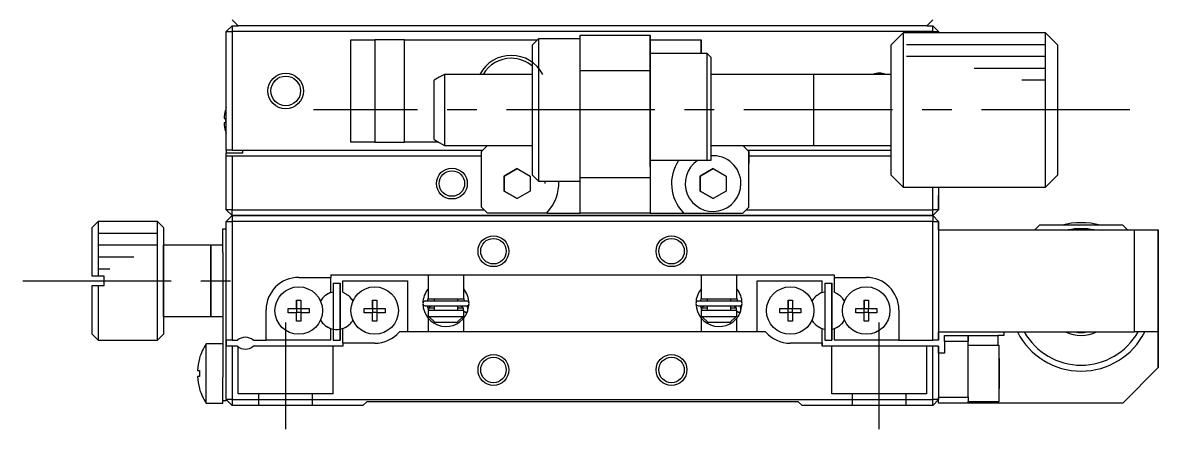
# Model space of a CAD drawing. Extents: x -312 to 352, y 11 to 577.
# Drawn here: x -101 to -5.4, y 27.7 to 61.9 of the extents above; entities that cross this region are included whole.
import ezdxf

# ---------------------------------------------------------------- set-up
doc = ezdxf.new("R2010")
doc.units = 0
doc.header["$LTSCALE"] = 10
doc.linetypes.add('CENTER', pattern=[2, 1.25, -0.25, 0.25, -0.25])
doc.linetypes.add('DASHED', pattern=[3.5, 2, -1.5])
doc.layers.get('0').update_dxf_attribs({"linetype": 'CONTINUOUS'})
doc.layers.add('CENTER', color=1, linetype='CENTER')

msp = doc.modelspace()

# ---------------------------------------------------------------- linework, layer by layer
at = {"color": 7, "linetype": 'CONTINUOUS'}
for p, q in [((-82.871999, 61.695633), (-83.371999, 62.195633)), ((-24.371999, 62.195633), (-24.871999, 61.695633)), ((-24.871999, 61.695633), (-24.371999, 62.195633)), ((-83.371999, 61.695633), (-83.871999, 61.195633)), ((-83.371999, 61.695633), (-83.371999, 61.195633)), ((-83.371999, 61.695633), (-82.871999, 61.695633)), ((-24.871999, 61.695633), (-82.871999, 61.695633)), ((-24.871999, 61.695633), (-24.371999, 61.695633)), ((-24.371999, 61.195633), (-24.371999, 61.695633)), ((-23.871999, 61.195633), (-24.371999, 61.695633)), ((-23.871999, 61.195633), (-24.371999, 61.695633)), ((-83.871999, 51.195633), (-83.871999, 61.195633)), ((-83.871999, 61.195633), (-83.371999, 61.195633)), ((-83.371999, 61.195633), (-83.371999, 51.195633)), ((-24.371999, 61.195633), (-83.371999, 61.195633)), ((-73.371999, 51.895633), (-73.371999, 60.495633)), ((-73.371999, 60.495633), (-71.371999, 60.495633)), ((-71.371999, 60.495633), (-71.371999, 51.895633)), ((-68.871999, 60.495633), (-71.371999, 60.495633)), ((-68.871999, 51.895633), (-68.871999, 60.495633)), ((-68.871999, 60.495633), (-57.671999, 60.495633)), ((-68.871999, 54.595633), (-68.871999, 60.495633)), ((-57.571999, 60.595633), (-58.071999, 60.095633)), ((-57.571999, 60.595633), (-57.571999, 48.595633)), ((-54.071999, 60.595633), (-57.571999, 60.595633)), ((-54.071999, 60.895633), (-48.171999, 60.895633)), ((-54.071999, 57.895633), (-54.071999, 60.895633)), ((-48.171999, 59.345633), (-48.171999, 60.895633)), ((-48.171999, 60.895633), (-48.171999, 57.895633)), ((-48.171999, 60.495633), (-43.871999, 60.495633)), ((-43.871999, 60.495633), (-43.871999, 59.345633)), ((-43.871999, 59.345633), (-43.871999, 60.495633)), ((-26.871999, 61.095633), (-27.871999, 60.095633)), ((-26.871999, 61.095633), (-26.871999, 54.536765)), ((-14.871999, 61.095633), (-26.871999, 61.095633)), ((-24.371999, 61.095633), (-24.371999, 61.195633)), ((-24.371999, 61.195633), (-23.871999, 61.195633)), ((-23.871999, 61.195633), (-23.871999, 61.095633)), ((-23.871999, 61.095633), (-23.871999, 61.195633)), ((-14.871999, 48.095633), (-14.871999, 61.095633)), ((-13.871999, 60.095633), (-14.871999, 61.095633)), ((-58.071999, 49.095633), (-58.071999, 60.095633)), ((-48.171999, 50.345633), (-48.171999, 59.345633)), ((-43.371999, 59.345633), (-48.171999, 59.345633)), ((-43.371999, 50.345633), (-43.371999, 59.345633)), ((-43.071999, 59.045633), (-43.371999, 59.345633)), ((-27.871999, 54.545822), (-27.871999, 60.095633)), ((-13.871999, 60.095633), (-13.871999, 49.095633)), ((-13.871999, 60.095633), (-13.871999, 54.645444)), ((-43.071999, 59.045633), (-43.071999, 50.345633)), ((-43.071999, 59.045633), (-43.071999, 57.595633)), ((-65.505973, 57.595633), (-65.938986, 57.345633)), ((-65.505973, 57.595633), (-65.505973, 54.568463)), ((-58.071999, 57.595633), (-65.505973, 57.595633)), ((-54.071999, 48.895633), (-54.071999, 57.895633)), ((-48.171999, 57.895633), (-54.071999, 57.895633)), ((-48.171999, 57.895633), (-48.171999, 48.895633)), ((-34.371999, 57.595633), (-43.071999, 57.595633)), ((-34.371999, 57.595633), (-34.376999, 57.595633)), ((-34.371999, 54.595633), (-34.371999, 57.595638)), ((-27.871999, 57.595633), (-34.371999, 57.595633)), ((-34.366999, 57.595633), (-34.371999, 57.595633)), ((-65.938986, 57.345633), (-66.371999, 57.095633)), ((-66.371999, 54.572991), (-66.371999, 57.095633)), ((-83.946143, 54.584249), (-83.94152, 54.581994)), ((-68.871999, 51.895633), (-68.871999, 54.595633)), ((-66.371999, 52.095633), (-66.371999, 54.572991)), ((-65.505973, 54.568463), (-65.505973, 51.595633)), ((-34.371999, 51.595628), (-34.371999, 54.595633)), ((-27.871999, 49.095633), (-27.871999, 54.545822)), ((-26.871999, 54.536765), (-26.871999, 48.095633)), ((-13.871999, 54.645444), (-13.871999, 49.095633)), ((-84.061858, 53.875633), (-83.94152, 53.875633)), ((-83.94152, 53.875633), (-83.94152, 53.515633)), ((-83.94152, 53.515633), (-84.061858, 53.515633)), ((-83.94152, 52.809271), (-83.946143, 52.807017)), ((-71.371999, 51.895633), (-73.371999, 51.895633)), ((-71.371999, 51.895633), (-68.871999, 51.895633)), ((-66.025588, 51.895633), (-68.871999, 51.895633)), ((-66.371999, 52.095633), (-65.938986, 51.845633)), ((-65.938986, 51.845633), (-65.505973, 51.595633)), ((-83.371999, 51.195633), (-83.871999, 51.195633)), ((-83.871999, 51.195633), (-83.871999, 50.945633)), ((-82.471999, 50.945633), (-83.871999, 50.945633)), ((-83.871999, 50.695633), (-83.871999, 50.945633)), ((-83.871999, 46.195633), (-83.871999, 50.695633)), ((-83.371999, 50.695633), (-83.871999, 50.695633)), ((-83.371999, 51.195633), (-62.271999, 51.195633)), ((-83.371999, 50.695633), (-83.371999, 46.195633)), ((-62.371999, 50.695633), (-83.371999, 50.695633)), ((-82.471999, 50.945633), (-82.471999, 51.195633)), ((-65.505973, 51.595633), (-58.071999, 51.595633)), ((-61.871999, 51.595633), (-62.371999, 51.095633)), ((-62.371999, 46.395633), (-62.371999, 51.095633)), ((-43.071999, 51.595633), (-43.071999, 50.345633)), ((-43.071999, 51.595633), (-34.371999, 51.595633)), ((-39.871999, 51.095633), (-40.371999, 51.595633)), ((-40.371999, 51.595633), (-39.871997, 51.095633)), ((-39.971999, 51.195633), (-27.871999, 51.195633)), ((-39.871999, 46.395633), (-39.871999, 51.095633)), ((-39.871997, 51.095633), (-39.871997, 50.095633)), ((-27.871999, 50.695633), (-39.871997, 50.695633)), ((-34.376999, 51.595633), (-34.371999, 51.595633)), ((-34.371999, 51.595633), (-27.871999, 51.595633)), ((-34.371999, 51.595633), (-34.366999, 51.595633)), ((-43.371999, 50.345633), (-48.171999, 50.345633)), ((-48.171999, 50.345633), (-48.171999, 45.895633)), ((-48.171999, 49.845633), (-48.171999, 50.345633)), ((-48.171999, 49.845633), (-48.171999, 50.345633)), ((-43.071999, 50.345633), (-43.371999, 50.345633)), ((-39.871999, 46.395633), (-39.871997, 50.095633)), ((-60.471999, 49.030718), (-59.371999, 49.665803)), ((-59.371999, 49.665803), (-60.471999, 49.030718)), ((-60.471999, 47.760548), (-60.471999, 49.030718)), ((-60.471999, 49.030718), (-60.471999, 47.760548)), ((-59.371999, 49.665803), (-58.271999, 49.030718)), ((-58.271999, 49.030718), (-58.271999, 47.760548)), ((-58.071999, 49.095633), (-57.571999, 48.595633)), ((-54.071999, 48.895633), (-48.171999, 48.895633)), ((-54.071999, 45.895633), (-54.071999, 48.895633)), ((-48.171999, 48.895633), (-48.171999, 45.895633)), ((-43.971999, 49.030718), (-42.871999, 49.665803)), ((-42.871999, 49.665803), (-43.971999, 49.030718)), ((-43.971999, 47.760548), (-43.971999, 49.030718)), ((-43.971999, 49.030718), (-43.971999, 47.760548)), ((-42.871999, 49.665803), (-41.771999, 49.030718)), ((-41.771999, 49.030718), (-41.771999, 47.760548)), ((-27.871999, 49.095633), (-26.871999, 48.095633)), ((-14.871999, 48.095633), (-13.871999, 49.095633)), ((-57.571999, 48.595633), (-54.071999, 48.595633)), ((-26.871999, 48.095633), (-14.871999, 48.095633)), ((-24.371999, 46.195633), (-24.371999, 48.095633)), ((-23.871999, 48.095633), (-23.871999, 46.195633)), ((-59.371999, 47.125462), (-60.471999, 47.760548)), ((-60.471999, 47.760548), (-59.371999, 47.125462)), ((-58.271999, 47.760548), (-59.371999, 47.125462)), ((-42.871999, 47.125462), (-43.971999, 47.760548)), ((-43.971999, 47.760548), (-42.871999, 47.125462)), ((-41.771999, 47.760548), (-42.871999, 47.125462)), ((-23.871999, 46.195633), (-23.871999, 47.395638)), ((-83.371999, 46.195633), (-83.871999, 46.195633)), ((-83.371999, 45.695633), (-83.871999, 46.195633)), ((-83.371999, 45.695633), (-83.371999, 46.195633)), ((-83.371999, 46.195633), (-62.171999, 46.195633)), ((-62.371999, 46.395633), (-61.871999, 45.895633)), ((-56.853843, 45.964811), (-56.824471, 45.895633)), ((-45.419526, 45.895633), (-45.390154, 45.964811)), ((-45.390154, 45.964811), (-45.419526, 45.895633)), ((-40.371999, 45.895633), (-39.871999, 46.395633)), ((-39.871999, 46.395633), (-40.371999, 45.895633)), ((-40.071999, 46.195633), (-24.371999, 46.195633)), ((-23.871999, 46.195633), (-24.371999, 46.195633)), ((-24.371999, 45.695633), (-24.371999, 46.195633)), ((-24.371999, 45.695633), (-23.871999, 46.195633)), ((-23.871999, 46.195633), (-24.371999, 45.695633)), ((-24.371999, 45.695633), (-24.021999, 46.045633)), ((-24.021999, 46.045633), (-24.371999, 45.695633)), ((-94.671999, 45.195633), (-95.171999, 44.695633)), ((-94.671999, 45.195633), (-94.671999, 40.595633)), ((-89.671999, 45.195633), (-94.671999, 45.195633)), ((-89.671999, 35.195633), (-89.671999, 45.195633)), ((-89.171999, 44.695633), (-89.671999, 45.195633)), ((-83.371999, 45.695633), (-83.871999, 45.195633)), ((-83.871999, 35.195633), (-83.871999, 45.195633)), ((-83.871999, 45.195633), (-83.371999, 45.195633)), ((-24.371999, 45.695633), (-83.371999, 45.695633)), ((-83.371999, 45.695633), (-24.371999, 45.695633)), ((-83.371999, 45.695633), (-83.371999, 45.195633)), ((-83.371999, 45.195633), (-83.371999, 35.195633)), ((-24.371999, 45.195633), (-83.371999, 45.195633)), ((-56.824471, 45.895633), (-61.871999, 45.895633)), ((-56.824471, 45.895633), (-54.071999, 45.895633)), ((-48.171999, 45.895633), (-54.071999, 45.895633)), ((-48.171999, 45.895633), (-45.419526, 45.895633)), ((-45.419526, 45.895633), (-40.371999, 45.895633)), ((-24.371999, 45.695633), (-23.871999, 45.195633)), ((-24.371999, 45.695633), (-24.371999, 45.195633)), ((-23.871999, 45.195633), (-24.371999, 45.695633)), ((-24.371999, 35.195633), (-24.371999, 45.195633)), ((-24.371999, 45.195633), (-23.871999, 45.195633)), ((-23.871999, 45.195633), (-23.871999, 35.195633)), ((-23.871999, 44.495633), (-23.871999, 45.195633)), ((-95.171999, 40.595633), (-95.171999, 44.695633)), ((-89.171999, 44.695633), (-89.171999, 35.695633)), ((-89.171999, 44.695633), (-89.171999, 43.195633)), ((-84.171999, 42.595633), (-84.171999, 44.595633)), ((-84.171999, 44.595633), (-83.871999, 44.595633)), ((-23.871999, 44.495633), (-7.371999, 44.495633)), ((-15.371999, 44.895633), (-15.771999, 44.495633)), ((-8.371999, 44.895633), (-15.371999, 44.895633)), ((-7.971999, 44.495633), (-8.371999, 44.895633)), ((-8.371999, 44.895633), (-7.971999, 44.495633)), ((-7.371999, 35.895633), (-7.371999, 44.495633)), ((-7.371999, 44.495633), (-5.371999, 44.495633)), ((-5.371999, 44.495633), (-5.371999, 35.895633)), ((-5.371999, 35.895633), (-5.371999, 44.495633)), ((-89.171999, 43.195633), (-89.171999, 40.195633)), ((-89.171999, 37.195633), (-89.171999, 43.195633)), ((-85.171999, 43.195633), (-89.171999, 43.195633)), ((-85.171999, 37.195633), (-85.171999, 43.195633)), ((-85.171999, 43.195633), (-85.171999, 37.195633)), ((-84.171999, 43.195633), (-85.171999, 43.195633)), ((-84.171999, 42.595633), (-84.171999, 32.095633)), ((-94.671999, 40.595633), (-95.171999, 40.595633)), ((-94.171999, 40.595633), (-94.671999, 40.595633)), ((-94.171999, 39.795633), (-94.171999, 40.595633)), ((-89.171999, 40.195633), (-89.171999, 37.195633)), ((-77.771999, 40.495633), (-75.071999, 40.495633)), ((-75.071999, 40.695633), (-32.671999, 40.695633)), ((-75.071999, 40.695633), (-75.071999, 40.495633)), ((-75.071999, 40.695633), (-75.071999, 40.495633)), ((-75.071999, 39.246439), (-75.071999, 40.495633)), ((-75.071999, 39.246439), (-75.071999, 40.495633)), ((-74.071999, 40.195633), (-68.571999, 40.195633)), ((-74.071999, 39.246439), (-74.071999, 40.195633)), ((-68.571999, 35.895633), (-68.571999, 40.195633)), ((-68.571999, 35.895633), (-68.571999, 40.195633)), ((-66.871999, 40.695633), (-66.871999, 38.695633)), ((-63.871999, 38.695633), (-63.871999, 40.695633)), ((-43.871999, 40.695633), (-43.871999, 38.695633)), ((-40.871999, 38.695633), (-40.871999, 40.695633)), ((-39.171999, 35.895633), (-39.171999, 40.195633)), ((-39.171999, 40.195633), (-33.671999, 40.195633)), ((-33.671999, 39.246439), (-33.671999, 40.195633)), ((-33.671999, 39.246439), (-33.671999, 40.195633)), ((-32.671999, 40.695633), (-32.671999, 40.495633)), ((-32.671999, 40.495633), (-29.971999, 40.495633)), ((-32.671999, 40.495633), (-32.671999, 39.246439)), ((-95.171999, 35.695633), (-95.171999, 39.795633)), ((-95.171999, 39.795633), (-94.671999, 39.795633)), ((-94.671999, 39.795633), (-94.671999, 35.195633)), ((-94.671999, 39.795633), (-94.171999, 39.795633)), ((-75.332094, 39.096272), (-75.071999, 39.246439)), ((-75.071999, 39.246439), (-75.332094, 39.096272)), ((-74.871999, 39.995633), (-74.871999, 35.195633)), ((-74.871999, 39.995633), (-74.271999, 39.995633)), ((-74.271999, 35.195633), (-74.271999, 39.995633)), ((-74.271999, 39.995633), (-74.271999, 39.254529)), ((-74.271997, 39.245633), (-74.271997, 35.945633)), ((-74.071999, 39.246439), (-73.811903, 39.096272)), ((-33.671999, 39.246439), (-33.932094, 39.096272)), ((-33.671999, 39.246439), (-33.932094, 39.096272)), ((-33.471999, 39.995633), (-33.471999, 35.195633)), ((-33.471999, 39.995633), (-32.871999, 39.995633)), ((-32.871999, 35.195633), (-32.871999, 39.995633)), ((-32.871999, 39.995633), (-32.871999, 39.254529)), ((-32.871997, 39.245633), (-32.871997, 35.945633)), ((-32.411903, 39.096272), (-32.671999, 39.246439)), ((-77.951999, 38.581994), (-77.591999, 38.581994)), ((-77.951999, 37.875633), (-77.951999, 38.581994)), ((-77.951999, 38.581994), (-77.951999, 37.875633)), ((-77.591999, 38.581994), (-77.591999, 37.875633)), ((-71.551999, 38.581994), (-71.191999, 38.581994)), ((-71.551999, 37.875633), (-71.551999, 38.581994)), ((-71.551999, 38.581994), (-71.551999, 37.875633)), ((-71.191999, 38.581994), (-71.191999, 37.875633)), ((-63.621999, 38.490633), (-67.121999, 38.490633)), ((-66.915364, 38.490689), (-66.872085, 38.708066)), ((-66.871999, 38.695633), (-63.871999, 38.695633)), ((-66.371999, 38.695633), (-66.371999, 38.490633)), ((-64.371999, 38.490633), (-64.371999, 38.695633)), ((-63.871677, 38.707064), (-63.868631, 38.695836)), ((-63.868631, 38.695836), (-63.828316, 38.490656)), ((-63.564302, 37.580586), (-63.428343, 38.26804)), ((-40.621999, 38.490633), (-44.121999, 38.490633)), ((-43.915364, 38.490689), (-43.872085, 38.708066)), ((-43.871999, 38.695633), (-40.871999, 38.695633)), ((-43.371999, 38.695633), (-43.371999, 38.490633)), ((-41.371999, 38.490633), (-41.371999, 38.695633)), ((-40.871677, 38.707064), (-40.868631, 38.695836)), ((-40.868631, 38.695836), (-40.828316, 38.490656)), ((-40.564302, 37.580586), (-40.428343, 38.26804)), ((-36.551999, 38.581994), (-36.191999, 38.581994)), ((-36.551999, 37.875633), (-36.551999, 38.581994)), ((-36.551999, 38.581994), (-36.551999, 37.875633)), ((-36.191999, 38.581994), (-36.191999, 37.875633)), ((-30.151999, 38.581994), (-29.791999, 38.581994)), ((-30.151999, 37.875633), (-30.151999, 38.581994)), ((-30.151999, 38.581994), (-30.151999, 37.875633)), ((-29.791999, 38.581994), (-29.791999, 37.875633)), ((-80.521999, 35.195633), (-80.521999, 37.745633)), ((-80.521999, 35.195633), (-80.521999, 37.745633)), ((-78.65836, 37.875633), (-77.951999, 37.875633)), ((-78.65836, 37.515633), (-78.65836, 37.875633)), ((-77.951999, 37.515633), (-78.65836, 37.515633)), ((-77.941626, 37.865261), (-77.951999, 37.875633)), ((-77.941626, 37.526005), (-77.951999, 37.515633)), ((-77.951999, 36.809271), (-77.951999, 37.515633)), ((-77.951999, 36.809271), (-77.951999, 37.515633)), ((-77.941626, 37.865261), (-77.602371, 37.865261)), ((-77.941626, 37.526005), (-77.941626, 37.865261)), ((-77.602371, 37.526005), (-77.941626, 37.526005)), ((-77.602371, 37.865261), (-77.591999, 37.875633)), ((-77.602371, 37.865261), (-77.602371, 37.526005)), ((-77.602371, 37.526005), (-77.591999, 37.515633)), ((-77.591999, 37.875633), (-76.885637, 37.875633)), ((-77.591999, 37.515633), (-77.591999, 36.809271)), ((-76.885637, 37.515633), (-77.591999, 37.515633)), ((-76.885637, 37.875633), (-76.885637, 37.515633)), ((-72.25836, 37.875633), (-71.551999, 37.875633)), ((-72.25836, 37.515633), (-72.25836, 37.875633)), ((-71.551999, 37.515633), (-72.25836, 37.515633)), ((-71.541626, 37.865261), (-71.551999, 37.875633)), ((-71.541626, 37.526005), (-71.551999, 37.515633)), ((-71.551999, 36.809271), (-71.551999, 37.515633)), ((-71.551999, 36.809271), (-71.551999, 37.515633)), ((-71.541626, 37.865261), (-71.202371, 37.865261)), ((-71.541626, 37.526005), (-71.541626, 37.865261)), ((-71.202371, 37.526005), (-71.541626, 37.526005)), ((-71.202371, 37.865261), (-71.191999, 37.875633)), ((-71.202371, 37.865261), (-71.202371, 37.526005)), ((-71.202371, 37.526005), (-71.191999, 37.515633)), ((-71.191999, 37.875633), (-70.485637, 37.875633)), ((-71.191999, 37.515633), (-71.191999, 36.809271)), ((-70.485637, 37.515633), (-71.191999, 37.515633)), ((-70.485637, 37.875633), (-70.485637, 37.515633)), ((-67.18182, 37.587987), (-67.160438, 37.531102)), ((-67.121999, 38.100633), (-63.621999, 38.100633)), ((-66.807208, 37.695475), (-66.915688, 38.10059)), ((-63.871999, 37.695633), (-66.871999, 37.695633)), ((-66.871999, 37.695633), (-66.871999, 37.195633)), ((-66.825593, 37.802233), (-66.825117, 37.817305)), ((-66.825299, 37.787159), (-66.825593, 37.802233)), ((-66.824235, 37.772123), (-66.825299, 37.787159)), ((-66.825117, 37.817305), (-66.82387, 37.832335)), ((-66.822405, 37.757164), (-66.824235, 37.772123)), ((-66.82387, 37.832335), (-66.821857, 37.847283)), ((-66.819814, 37.742323), (-66.822405, 37.757164)), ((-66.821857, 37.847283), (-66.819084, 37.86211)), ((-66.816471, 37.727636), (-66.819814, 37.742323)), ((-66.819084, 37.86211), (-66.815558, 37.876776)), ((-66.812386, 37.713144), (-66.816471, 37.727636)), ((-66.815558, 37.876776), (-66.81129, 37.891243)), ((-66.80757, 37.698882), (-66.812386, 37.713144)), ((-66.81129, 37.891243), (-66.806292, 37.905474)), ((-66.371999, 37.895633), (-66.810183, 37.895633)), ((-66.371999, 37.895633), (-66.810181, 37.895633)), ((-66.801804, 37.684338), (-66.80757, 37.698882)), ((-66.806292, 37.905474), (-66.800578, 37.919432)), ((-66.800578, 37.919432), (-66.794166, 37.933081)), ((-66.794166, 37.933081), (-66.787072, 37.946387)), ((-66.787072, 37.946387), (-66.779318, 37.959316)), ((-66.779318, 37.959316), (-66.770925, 37.971836)), ((-66.770925, 37.971836), (-66.761915, 37.983917)), ((-66.761915, 37.983917), (-66.752314, 37.99553)), ((-66.752314, 37.99553), (-66.742148, 38.006647)), ((-66.742148, 38.006647), (-66.731443, 38.017241)), ((-66.731443, 38.017241), (-66.720227, 38.02729)), ((-66.720227, 38.02729), (-66.70853, 38.036768)), ((-66.70853, 38.036768), (-66.696382, 38.045656)), ((-66.696382, 38.045656), (-66.683813, 38.053933)), ((-66.683813, 38.053933), (-66.670855, 38.061581)), ((-66.670855, 38.061581), (-66.657541, 38.068583)), ((-66.657541, 38.068583), (-66.643902, 38.074924)), ((-66.643902, 38.074924), (-66.629972, 38.08059)), ((-66.629972, 38.08059), (-66.615786, 38.08557)), ((-66.615786, 38.08557), (-66.601376, 38.089853)), ((-66.601376, 38.089853), (-66.586778, 38.093431)), ((-66.586778, 38.093431), (-66.572026, 38.096295)), ((-66.572026, 38.096295), (-66.557154, 38.09844)), ((-66.557154, 38.09844), (-66.542199, 38.099861)), ((-66.542199, 38.099861), (-66.527194, 38.100557)), ((-66.527194, 38.100557), (-66.520499, 38.100633)), ((-66.371999, 38.100633), (-66.371999, 37.695633)), ((-64.371999, 37.695633), (-64.371999, 38.100633)), ((-63.933805, 37.895633), (-64.371999, 37.895633)), ((-63.933804, 37.895633), (-64.371999, 37.895633)), ((-64.223498, 38.100633), (-64.209273, 38.100299)), ((-64.209273, 38.100299), (-64.194293, 38.099239)), ((-64.194293, 38.099239), (-64.179383, 38.097456)), ((-64.179383, 38.097456), (-64.16458, 38.094952)), ((-64.16458, 38.094952), (-64.149916, 38.091735)), ((-64.149916, 38.091735), (-64.135428, 38.087811)), ((-64.135428, 38.087811), (-64.121149, 38.083188)), ((-64.121149, 38.083188), (-64.107112, 38.077877)), ((-64.107112, 38.077877), (-64.093351, 38.07189)), ((-64.093351, 38.07189), (-64.0799, 38.065239)), ((-64.0799, 38.065239), (-64.066789, 38.057938)), ((-64.066789, 38.057938), (-64.054052, 38.050005)), ((-64.054052, 38.050005), (-64.041718, 38.041457)), ((-64.041718, 38.041457), (-64.029819, 38.032311)), ((-64.029819, 38.032311), (-64.018385, 38.02259)), ((-64.018385, 38.02259), (-64.007443, 38.012314)), ((-64.007443, 38.012314), (-63.997023, 38.001507)), ((-63.997023, 38.001507), (-63.98715, 37.990194)), ((-63.98715, 37.990194), (-63.977851, 37.978401)), ((-63.977851, 37.978401), (-63.969151, 37.966155)), ((-63.969151, 37.966155), (-63.961073, 37.953486)), ((-63.961073, 37.953486), (-63.953639, 37.940423)), ((-63.953639, 37.940423), (-63.94687, 37.926999)), ((-63.94687, 37.926999), (-63.940785, 37.913246)), ((-63.938786, 37.692658), (-63.942193, 37.684338)), ((-63.940785, 37.913246), (-63.935401, 37.899199)), ((-63.933642, 37.706838), (-63.938786, 37.692658)), ((-63.935401, 37.899199), (-63.930735, 37.884892)), ((-63.929225, 37.721261), (-63.933642, 37.706838)), ((-63.930735, 37.884892), (-63.9268, 37.870362)), ((-63.92555, 37.73589), (-63.929225, 37.721261)), ((-63.9268, 37.870362), (-63.923608, 37.855646)), ((-63.922627, 37.750687), (-63.92555, 37.73589)), ((-63.923608, 37.855646), (-63.921169, 37.840782)), ((-63.920463, 37.765613), (-63.922627, 37.750687)), ((-63.921169, 37.840782), (-63.919491, 37.825809)), ((-63.919065, 37.780628), (-63.920463, 37.765613)), ((-63.919491, 37.825809), (-63.918579, 37.810766)), ((-63.918437, 37.795692), (-63.919065, 37.780628)), ((-63.918579, 37.810766), (-63.918437, 37.795692)), ((-63.811798, 37.589937), (-63.872, 37.620128)), ((-63.871999, 37.195633), (-63.871999, 37.695633)), ((-63.871999, 37.63112), (-63.860011, 37.62479)), ((-63.860011, 37.62479), (-63.847376, 37.618347)), ((-63.847376, 37.618347), (-63.83418, 37.611833)), ((-63.83418, 37.611833), (-63.82051, 37.605291)), ((-63.82051, 37.605291), (-63.806456, 37.598765)), ((-63.58838, 37.522236), (-63.811798, 37.589937)), ((-63.806456, 37.598765), (-63.792112, 37.592299)), ((-63.792112, 37.592299), (-63.777574, 37.585936)), ((-63.777574, 37.585936), (-63.762938, 37.579718)), ((-63.762938, 37.579718), (-63.748301, 37.573685)), ((-63.748301, 37.573685), (-63.733762, 37.56788)), ((-63.733762, 37.56788), (-63.719416, 37.562339)), ((-63.719416, 37.562339), (-63.705359, 37.5571)), ((-63.705359, 37.5571), (-63.691685, 37.552198)), ((-63.691685, 37.552198), (-63.678484, 37.547665)), ((-63.678484, 37.547665), (-63.665845, 37.543532)), ((-63.665845, 37.543532), (-63.653851, 37.539825)), ((-63.653851, 37.539825), (-63.642583, 37.536571)), ((-63.642583, 37.536571), (-63.632115, 37.533789)), ((-63.632115, 37.533789), (-63.622516, 37.531499)), ((-63.622516, 37.531499), (-63.613851, 37.529717)), ((-63.613851, 37.529717), (-63.606178, 37.528453)), ((-63.606178, 37.528453), (-63.599546, 37.527716)), ((-63.599546, 37.527716), (-63.594002, 37.527512)), ((-63.594682, 38.094522), (-63.598374, 38.10218)), ((-63.597369, 37.501941), (-63.588188, 37.522815)), ((-63.580754, 38.063175), (-63.594682, 38.094522)), ((-63.594002, 37.527512), (-63.58958, 37.527841)), ((-63.58958, 37.527841), (-63.587349, 37.528333)), ((-63.587349, 37.528333), (-63.583982, 37.530373)), ((-63.583982, 37.530373), (-63.583559, 37.531102)), ((-63.583559, 37.531102), (-63.571505, 37.561269)), ((-63.568412, 38.031184), (-63.580754, 38.063175)), ((-63.571505, 37.561269), (-63.560346, 37.593688)), ((-63.557685, 37.998629), (-63.568412, 38.031184)), ((-63.560346, 37.593688), (-63.550823, 37.626615)), ((-63.548599, 37.965589), (-63.557685, 37.998629)), ((-63.550823, 37.626615), (-63.54296, 37.659967)), ((-63.541177, 37.932146), (-63.548599, 37.965589)), ((-63.54296, 37.659967), (-63.536775, 37.693661)), ((-63.535435, 37.898379), (-63.541177, 37.932146)), ((-63.536775, 37.693661), (-63.532282, 37.727616)), ((-63.531388, 37.864373), (-63.535435, 37.898379)), ((-63.532282, 37.727616), (-63.529493, 37.761748)), ((-63.529045, 37.83021), (-63.531388, 37.864373)), ((-63.529493, 37.761748), (-63.528413, 37.795974)), ((-63.528413, 37.795974), (-63.529045, 37.83021)), ((-44.18182, 37.587987), (-44.160438, 37.531102)), ((-44.121999, 38.100633), (-40.621999, 38.100633)), ((-43.807208, 37.695475), (-43.915688, 38.10059)), ((-40.871999, 37.695633), (-43.871999, 37.695633)), ((-43.871999, 37.695633), (-43.871999, 37.195633)), ((-43.825593, 37.802233), (-43.825117, 37.817305)), ((-43.825299, 37.787159), (-43.825593, 37.802233)), ((-43.824235, 37.772123), (-43.825299, 37.787159)), ((-43.825117, 37.817305), (-43.82387, 37.832335)), ((-43.822405, 37.757164), (-43.824235, 37.772123)), ((-43.82387, 37.832335), (-43.821857, 37.847283)), ((-43.819814, 37.742323), (-43.822405, 37.757164)), ((-43.821857, 37.847283), (-43.819084, 37.86211)), ((-43.816471, 37.727636), (-43.819814, 37.742323)), ((-43.819084, 37.86211), (-43.815558, 37.876776)), ((-43.812386, 37.713144), (-43.816471, 37.727636)), ((-43.815558, 37.876776), (-43.81129, 37.891243)), ((-43.80757, 37.698882), (-43.812386, 37.713144)), ((-43.81129, 37.891243), (-43.806292, 37.905474)), ((-43.371999, 37.895633), (-43.810183, 37.895633)), ((-43.371999, 37.895633), (-43.810181, 37.895633)), ((-43.801804, 37.684338), (-43.80757, 37.698882)), ((-43.806292, 37.905474), (-43.800578, 37.919432)), ((-43.800578, 37.919432), (-43.794166, 37.933081)), ((-43.794166, 37.933081), (-43.787072, 37.946387)), ((-43.787072, 37.946387), (-43.779318, 37.959316)), ((-43.779318, 37.959316), (-43.770925, 37.971836)), ((-43.770925, 37.971836), (-43.761915, 37.983917)), ((-43.761915, 37.983917), (-43.752314, 37.99553)), ((-43.752314, 37.99553), (-43.742148, 38.006647)), ((-43.742148, 38.006647), (-43.731443, 38.017241)), ((-43.731443, 38.017241), (-43.720227, 38.02729)), ((-43.720227, 38.02729), (-43.70853, 38.036768)), ((-43.70853, 38.036768), (-43.696382, 38.045656)), ((-43.696382, 38.045656), (-43.683813, 38.053933)), ((-43.683813, 38.053933), (-43.670855, 38.061581)), ((-43.670855, 38.061581), (-43.657541, 38.068583)), ((-43.657541, 38.068583), (-43.643902, 38.074924)), ((-43.643902, 38.074924), (-43.629972, 38.08059)), ((-43.629972, 38.08059), (-43.615786, 38.08557)), ((-43.615786, 38.08557), (-43.601376, 38.089853)), ((-43.601376, 38.089853), (-43.586778, 38.093431)), ((-43.586778, 38.093431), (-43.572026, 38.096295)), ((-43.572026, 38.096295), (-43.557154, 38.09844)), ((-43.557154, 38.09844), (-43.542199, 38.099861)), ((-43.542199, 38.099861), (-43.527194, 38.100557)), ((-43.527194, 38.100557), (-43.520499, 38.100633)), ((-43.371999, 38.100633), (-43.371999, 37.695633)), ((-41.371999, 37.695633), (-41.371999, 38.100633)), ((-40.933805, 37.895633), (-41.371999, 37.895633)), ((-40.933804, 37.895633), (-41.371999, 37.895633)), ((-41.223498, 38.100633), (-41.209273, 38.100299)), ((-41.209273, 38.100299), (-41.194293, 38.099239)), ((-41.194293, 38.099239), (-41.179383, 38.097456)), ((-41.179383, 38.097456), (-41.16458, 38.094952)), ((-41.16458, 38.094952), (-41.149916, 38.091735)), ((-41.149916, 38.091735), (-41.135428, 38.087811)), ((-41.135428, 38.087811), (-41.121149, 38.083188)), ((-41.121149, 38.083188), (-41.107112, 38.077877)), ((-41.107112, 38.077877), (-41.093351, 38.07189)), ((-41.093351, 38.07189), (-41.0799, 38.065239)), ((-41.0799, 38.065239), (-41.066789, 38.057938)), ((-41.066789, 38.057938), (-41.054052, 38.050005)), ((-41.054052, 38.050005), (-41.041718, 38.041457)), ((-41.041718, 38.041457), (-41.029819, 38.032311)), ((-41.029819, 38.032311), (-41.018385, 38.02259)), ((-41.018385, 38.02259), (-41.007443, 38.012314)), ((-41.007443, 38.012314), (-40.997023, 38.001507)), ((-40.997023, 38.001507), (-40.98715, 37.990194)), ((-40.98715, 37.990194), (-40.977851, 37.978401)), ((-40.977851, 37.978401), (-40.969151, 37.966155)), ((-40.969151, 37.966155), (-40.961073, 37.953486)), ((-40.961073, 37.953486), (-40.953639, 37.940423)), ((-40.953639, 37.940423), (-40.94687, 37.926999)), ((-40.94687, 37.926999), (-40.940785, 37.913246)), ((-40.938786, 37.692658), (-40.942193, 37.684338)), ((-40.940785, 37.913246), (-40.935401, 37.899199)), ((-40.933642, 37.706838), (-40.938786, 37.692658)), ((-40.935401, 37.899199), (-40.930735, 37.884892)), ((-40.929225, 37.721261), (-40.933642, 37.706838)), ((-40.930735, 37.884892), (-40.9268, 37.870362)), ((-40.92555, 37.73589), (-40.929225, 37.721261)), ((-40.9268, 37.870362), (-40.923608, 37.855646)), ((-40.922627, 37.750687), (-40.92555, 37.73589)), ((-40.923608, 37.855646), (-40.921169, 37.840782)), ((-40.920463, 37.765613), (-40.922627, 37.750687)), ((-40.921169, 37.840782), (-40.919491, 37.825809)), ((-40.919065, 37.780628), (-40.920463, 37.765613)), ((-40.919491, 37.825809), (-40.918579, 37.810766)), ((-40.918437, 37.795692), (-40.919065, 37.780628)), ((-40.918579, 37.810766), (-40.918437, 37.795692)), ((-40.811798, 37.589937), (-40.872, 37.620128)), ((-40.871999, 37.195633), (-40.871999, 37.695633)), ((-40.871999, 37.63112), (-40.860011, 37.62479)), ((-40.860011, 37.62479), (-40.847376, 37.618347)), ((-40.847376, 37.618347), (-40.83418, 37.611833)), ((-40.83418, 37.611833), (-40.82051, 37.605291)), ((-40.82051, 37.605291), (-40.806456, 37.598765)), ((-40.58838, 37.522236), (-40.811798, 37.589937)), ((-40.806456, 37.598765), (-40.792112, 37.592299)), ((-40.792112, 37.592299), (-40.777574, 37.585936)), ((-40.777574, 37.585936), (-40.762938, 37.579718)), ((-40.762938, 37.579718), (-40.748301, 37.573685)), ((-40.748301, 37.573685), (-40.733762, 37.56788)), ((-40.733762, 37.56788), (-40.719416, 37.562339)), ((-40.719416, 37.562339), (-40.705359, 37.5571)), ((-40.705359, 37.5571), (-40.691685, 37.552198)), ((-40.691685, 37.552198), (-40.678484, 37.547665)), ((-40.678484, 37.547665), (-40.665845, 37.543532)), ((-40.665845, 37.543532), (-40.653851, 37.539825)), ((-40.653851, 37.539825), (-40.642583, 37.536571)), ((-40.642583, 37.536571), (-40.632115, 37.533789)), ((-40.632115, 37.533789), (-40.622516, 37.531499)), ((-40.622516, 37.531499), (-40.613851, 37.529717)), ((-40.613851, 37.529717), (-40.606178, 37.528453)), ((-40.606178, 37.528453), (-40.599546, 37.527716)), ((-40.599546, 37.527716), (-40.594002, 37.527512)), ((-40.594682, 38.094522), (-40.598374, 38.10218)), ((-40.597369, 37.501941), (-40.585552, 37.528935)), ((-40.580754, 38.063175), (-40.594682, 38.094522)), ((-40.594002, 37.527512), (-40.58958, 37.527841)), ((-40.58958, 37.527841), (-40.587349, 37.528333)), ((-40.587349, 37.528333), (-40.583982, 37.530373)), ((-40.583982, 37.530373), (-40.583559, 37.531102)), ((-40.583559, 37.531102), (-40.571505, 37.561269)), ((-40.568412, 38.031184), (-40.580754, 38.063175)), ((-40.571505, 37.561269), (-40.560346, 37.593688)), ((-40.557685, 37.998629), (-40.568412, 38.031184)), ((-40.560346, 37.593688), (-40.550823, 37.626615)), ((-40.548599, 37.965589), (-40.557685, 37.998629)), ((-40.550823, 37.626615), (-40.54296, 37.659967)), ((-40.541177, 37.932146), (-40.548599, 37.965589)), ((-40.54296, 37.659967), (-40.536775, 37.693661)), ((-40.535435, 37.898379), (-40.541177, 37.932146)), ((-40.536775, 37.693661), (-40.532282, 37.727616)), ((-40.531388, 37.864373), (-40.535435, 37.898379)), ((-40.532282, 37.727616), (-40.529493, 37.761748)), ((-40.529045, 37.83021), (-40.531388, 37.864373)), ((-40.529493, 37.761748), (-40.528413, 37.795974)), ((-40.528413, 37.795974), (-40.529045, 37.83021)), ((-37.25836, 37.875633), (-36.551999, 37.875633)), ((-37.25836, 37.515633), (-37.25836, 37.875633)), ((-36.551999, 37.515633), (-37.25836, 37.515633)), ((-36.541626, 37.865261), (-36.551999, 37.875633)), ((-36.541626, 37.526005), (-36.551999, 37.515633)), ((-36.551999, 36.809271), (-36.551999, 37.515633)), ((-36.551999, 36.809271), (-36.551999, 37.515633)), ((-36.541626, 37.865261), (-36.202371, 37.865261)), ((-36.541626, 37.526005), (-36.541626, 37.865261)), ((-36.202371, 37.526005), (-36.541626, 37.526005)), ((-36.202371, 37.865261), (-36.191999, 37.875633)), ((-36.202371, 37.865261), (-36.202371, 37.526005)), ((-36.202371, 37.526005), (-36.191999, 37.515633)), ((-36.191999, 37.875633), (-35.485637, 37.875633)), ((-36.191999, 37.515633), (-36.191999, 36.809271)), ((-35.485637, 37.515633), (-36.191999, 37.515633)), ((-35.485637, 37.875633), (-35.485637, 37.515633)), ((-30.85836, 37.875633), (-30.151999, 37.875633)), ((-30.85836, 37.515633), (-30.85836, 37.875633)), ((-30.151999, 37.515633), (-30.85836, 37.515633)), ((-30.141626, 37.865261), (-30.151999, 37.875633)), ((-30.141626, 37.526005), (-30.151999, 37.515633)), ((-30.151999, 36.809271), (-30.151999, 37.515633)), ((-30.151999, 36.809271), (-30.151999, 37.515633)), ((-30.141626, 37.865261), (-29.802371, 37.865261)), ((-30.141626, 37.526005), (-30.141626, 37.865261)), ((-29.802371, 37.526005), (-30.141626, 37.526005)), ((-29.802371, 37.865261), (-29.791999, 37.875633)), ((-29.802371, 37.865261), (-29.802371, 37.526005)), ((-29.802371, 37.526005), (-29.791999, 37.515633)), ((-29.791999, 37.875633), (-29.085637, 37.875633)), ((-29.791999, 37.515633), (-29.791999, 36.809271)), ((-29.085637, 37.515633), (-29.791999, 37.515633)), ((-29.085637, 37.875633), (-29.085637, 37.515633)), ((-27.221999, 37.745633), (-27.221999, 35.195633)), ((-89.171999, 37.195633), (-89.171999, 35.695633)), ((-89.171999, 37.195633), (-85.171999, 37.195633)), ((-85.171999, 37.195633), (-84.171999, 37.195633)), ((-77.591999, 36.809271), (-77.951999, 36.809271)), ((-71.191999, 36.809271), (-71.551999, 36.809271)), ((-66.871999, 37.195633), (-66.817682, 37.195633)), ((-66.871999, 37.059388), (-66.871999, 35.895633)), ((-66.817682, 37.195633), (-63.926315, 37.195633)), ((-66.288514, 36.695633), (-66.817682, 37.195633)), ((-64.455483, 36.695633), (-66.288514, 36.695633)), ((-63.926315, 37.195633), (-64.455483, 36.695633)), ((-63.926315, 37.195633), (-63.871999, 37.195633)), ((-63.871999, 35.895633), (-63.871999, 37.059017)), ((-43.871999, 37.195633), (-43.817682, 37.195633)), ((-43.871999, 37.059388), (-43.871999, 35.895633)), ((-43.817682, 37.195633), (-40.926315, 37.195633)), ((-43.288514, 36.695633), (-43.817682, 37.195633)), ((-41.455483, 36.695633), (-43.288514, 36.695633)), ((-40.926315, 37.195633), (-41.455483, 36.695633)), ((-40.926315, 37.195633), (-40.871999, 37.195633)), ((-40.871999, 35.895633), (-40.871999, 37.059017)), ((-36.191999, 36.809271), (-36.551999, 36.809271)), ((-29.791999, 36.809271), (-30.151999, 36.809271)), ((-95.171999, 35.695633), (-94.671999, 35.195633)), ((-89.671999, 35.195633), (-89.171999, 35.695633)), ((-75.071999, 36.144827), (-75.332094, 36.294993)), ((-75.332094, 36.294993), (-75.071999, 36.144827)), ((-75.071999, 35.195633), (-75.071999, 36.144827)), ((-75.071999, 35.195633), (-75.071999, 36.144827)), ((-74.271999, 36.136737), (-74.271999, 35.195633)), ((-74.271997, 36.136737), (-74.271997, 35.945633)), ((-74.271997, 36.136737), (-74.271997, 35.945633)), ((-74.271997, 36.136737), (-74.271997, 35.945633)), ((-74.271997, 36.136737), (-74.271997, 35.945633)), ((-73.811903, 36.294993), (-74.071999, 36.144827)), ((-74.071999, 34.945633), (-74.071999, 36.144827)), ((-66.446999, 35.895633), (-69.292936, 35.895633)), ((-64.296999, 35.895633), (-66.446999, 35.895633)), ((-43.446999, 35.895633), (-64.296999, 35.895633)), ((-41.296999, 35.895633), (-43.446999, 35.895633)), ((-38.451061, 35.895633), (-41.296999, 35.895633)), ((-33.932094, 36.294993), (-33.671999, 36.144827)), ((-33.932094, 36.294993), (-33.671999, 36.144827)), ((-33.671999, 34.945633), (-33.671999, 36.144827)), ((-33.671999, 34.945633), (-33.671999, 36.144827)), ((-32.871999, 36.136737), (-32.871999, 35.195633)), ((-32.871997, 36.136737), (-32.871997, 35.945633)), ((-32.871997, 36.136737), (-32.871997, 35.945633)), ((-32.871997, 36.136737), (-32.871997, 35.945633)), ((-32.871997, 36.136737), (-32.871997, 35.945633)), ((-32.871997, 36.136737), (-32.871997, 35.945633)), ((-32.871997, 36.136737), (-32.871997, 35.945633)), ((-32.871997, 36.136737), (-32.871997, 35.945633)), ((-32.871997, 36.136737), (-32.871997, 35.945633)), ((-32.871997, 36.136737), (-32.871997, 35.945633)), ((-32.871997, 36.136737), (-32.871997, 35.945633)), ((-32.871997, 36.136737), (-32.871997, 35.945633)), ((-32.871997, 36.136737), (-32.871997, 35.945633)), ((-32.871997, 36.136737), (-32.871997, 35.945633)), ((-32.671999, 36.144827), (-32.411903, 36.294993)), ((-32.671999, 36.144827), (-32.671999, 35.195633)), ((-23.871999, 35.895633), (-7.371999, 35.895633)), ((-23.871999, 35.195633), (-23.871999, 35.895633)), ((-23.371999, 35.095633), (-23.371999, 35.595633)), ((-23.371999, 35.595633), (-21.371999, 35.595633)), ((-21.371999, 35.555369), (-21.371999, 35.595633)), ((-21.371999, 35.595633), (-21.371999, 35.095633)), ((-21.371999, 35.595633), (-18.871999, 35.595633)), ((-21.371999, 34.745633), (-21.371999, 35.555369)), ((-18.871999, 35.555369), (-21.371999, 35.555369)), ((-18.871999, 35.595633), (-18.871999, 35.555369)), ((-18.871999, 34.745633), (-18.871999, 35.595633)), ((-18.371999, 35.595633), (-18.871999, 35.595633)), ((-18.871999, 34.745633), (-18.871999, 35.555369)), ((-18.371999, 35.895633), (-18.371999, 35.595633)), ((-5.371999, 35.895633), (-7.371999, 35.895633)), ((-5.371999, 32.895633), (-5.371999, 35.895633)), ((-5.371999, 35.895633), (-5.371999, 32.895633)), ((-94.671999, 35.195633), (-89.671999, 35.195633)), ((-85.563656, 29.895633), (-85.563656, 34.895633)), ((-84.171999, 34.895633), (-85.563656, 34.895633)), ((-83.871999, 34.695633), (-83.871999, 35.195633)), ((-83.871999, 35.195633), (-83.871999, 34.695633)), ((-83.371999, 35.195633), (-83.871999, 35.195633)), ((-83.871999, 30.195633), (-83.871999, 34.695633)), ((-83.371999, 34.695633), (-83.871999, 34.695633)), ((-83.371999, 35.195633), (-82.933436, 35.195633)), ((-83.371999, 34.695633), (-83.371999, 30.195633)), ((-82.933436, 34.695633), (-83.371999, 34.695633)), ((-81.610561, 35.195633), (-80.521999, 35.195633)), ((-74.071999, 34.695633), (-81.610561, 34.695633)), ((-75.071999, 35.195633), (-80.521999, 35.195633)), ((-74.871999, 35.195633), (-74.271999, 35.195633)), ((-74.071999, 34.945633), (-74.071999, 34.695633)), ((-71.371999, 34.945633), (-74.071999, 34.945633)), ((-33.671999, 34.945633), (-36.371999, 34.945633)), ((-33.671999, 34.695633), (-33.671999, 34.945633)), ((-33.671999, 34.945633), (-33.671999, 34.695633)), ((-24.371999, 34.695633), (-33.671999, 34.695633)), ((-33.471999, 35.195633), (-32.871999, 35.195633)), ((-27.221999, 35.195633), (-32.671999, 35.195633)), ((-27.221999, 35.195633), (-24.371999, 35.195633)), ((-23.871999, 35.195633), (-24.371999, 35.195633)), ((-24.371999, 30.195633), (-24.371999, 34.695633)), ((-23.871999, 34.695633), (-24.371999, 34.695633)), ((-23.871999, 34.695633), (-23.871999, 30.195633)), ((-23.871999, 34.095633), (-23.871999, 34.695633)), ((-23.371999, 35.095633), (-23.371999, 34.095633)), ((-21.371999, 35.095633), (-23.371999, 35.095633)), ((-21.371999, 30.395633), (-21.371999, 35.095633)), ((-18.771999, 34.745633), (-21.371999, 34.745633)), ((-18.771999, 32.395633), (-18.771999, 34.745633)), ((-18.771999, 30.045633), (-18.771999, 34.745633)), ((-86.141434, 33.657566), (-86.134579, 33.654222)), ((-23.371999, 34.095633), (-23.871999, 34.095633)), ((-18.771999, 33.030718), (-18.771999, 33.665803)), ((-18.771999, 33.665803), (-18.771999, 33.030718)), ((-86.306951, 32.655633), (-86.134579, 32.655633)), ((-86.134579, 32.655633), (-86.134579, 32.135633)), ((-18.771999, 31.760548), (-18.771999, 33.030718)), ((-18.771999, 33.030718), (-18.771999, 31.760548)), ((-8.371999, 29.895633), (-5.371999, 32.895633)), ((-5.371999, 32.895633), (-8.371999, 29.895633)), ((-86.134579, 32.135633), (-86.306951, 32.135633)), ((-84.171999, 30.095633), (-84.171999, 32.095633)), ((-18.771999, 30.045633), (-18.771999, 32.395633)), ((-18.771999, 31.125462), (-18.771999, 31.760548)), ((-18.771999, 31.760548), (-18.771999, 31.125462)), ((-86.134579, 31.137043), (-86.141434, 31.1337)), ((-85.563656, 29.895633), (-84.171999, 29.895633)), ((-84.171999, 29.895633), (-84.171999, 30.095633)), ((-84.171999, 29.895633), (-84.171999, 30.095633)), ((-83.871999, 30.095633), (-84.171999, 30.095633)), ((-83.871999, 30.195633), (-83.871999, 30.095633)), ((-83.871999, 30.195633), (-83.871999, 30.095633)), ((-83.871999, 30.195633), (-83.371999, 29.695633)), ((-83.371999, 30.195633), (-83.871999, 30.195633)), ((-83.371999, 30.195633), (-83.371999, 29.695633)), ((-83.371999, 30.195633), (-24.371999, 30.195633)), ((-72.371999, 29.695633), (-83.371999, 29.695633)), ((-72.371999, 29.695633), (-72.021999, 30.045633)), ((-72.021999, 30.045633), (-72.371999, 29.695633)), ((-72.021999, 30.045633), (-35.721999, 30.045633)), ((-35.721999, 30.045633), (-35.371999, 29.695633)), ((-24.371999, 29.695633), (-35.371999, 29.695633)), ((-24.371999, 29.695633), (-24.371999, 30.195633)), ((-23.871999, 30.195633), (-24.371999, 30.195633)), ((-24.371999, 29.695633), (-23.871999, 30.195633)), ((-24.371999, 29.695633), (-23.871999, 30.195633)), ((-23.871999, 30.395633), (-21.371999, 30.395633)), ((-23.871999, 29.895633), (-23.871999, 30.395633)), ((-21.371999, 29.895633), (-23.871999, 29.895633)), ((-21.371999, 30.395633), (-21.371999, 29.895633)), ((-21.371999, 29.964811), (-21.371999, 30.045633)), ((-21.371999, 30.045633), (-18.771999, 30.045633)), ((-21.371999, 29.895633), (-21.371999, 29.964811)), ((-21.371999, 29.964811), (-18.871999, 29.964811)), ((-18.871999, 29.895633), (-21.371999, 29.895633)), ((-18.871999, 29.964811), (-18.871999, 30.045633)), ((-18.871999, 29.895633), (-18.871999, 30.045633)), ((-18.871999, 29.964811), (-18.871999, 29.895633)), ((-8.371999, 29.895633), (-18.871999, 29.895633))]:
    msp.add_line(p, q, dxfattribs=at)
at = {"color": 3, "linetype": 'CONTINUOUS'}
for p, q in [((-14.871999, 60.095633), (-26.571999, 60.095633)), ((-14.871999, 59.095633), (-26.571999, 59.095633)), ((-14.871999, 58.095633), (-20.871999, 58.095633)), ((-14.871999, 57.095633), (-16.871999, 57.095633)), ((-89.671999, 44.195633), (-94.671999, 44.195633)), ((-89.671999, 43.195633), (-94.671999, 43.195633)), ((-91.671999, 42.195633), (-94.671999, 42.195633)), ((-93.671999, 41.195633), (-94.671999, 41.195633))]:
    msp.add_line(p, q, dxfattribs=at)
at = {"color": 3, "linetype": 'DASHED'}
for p, q in [((-82.871999, 30.695633), (-82.871999, 34.695633)), ((-74.871999, 30.695633), (-74.871999, 34.695633)), ((-32.871999, 30.695633), (-32.871999, 34.695633)), ((-24.871999, 30.695633), (-24.871999, 34.695633)), ((-74.871999, 30.695633), (-82.871999, 30.695633)), ((-81.121999, 29.695633), (-81.121999, 30.695633)), ((-76.621999, 29.695633), (-76.621999, 30.695633)), ((-24.871999, 30.695633), (-32.871999, 30.695633)), ((-31.121999, 29.695633), (-31.121999, 30.695633)), ((-26.621999, 29.695633), (-26.621999, 30.695633))]:
    msp.add_line(p, q, dxfattribs=at)
at = {"color": 3, "linetype": 'CONTINUOUS'}
for centre, radius in [((-78.871999, 56.195633), 1.5), ((-64.871999, 48.395633), 1.3), ((-61.371999, 42.695633), 1.3), ((-46.371999, 42.695633), 1.3), ((-61.371999, 32.695633), 1.3), ((-46.371999, 32.695633), 1.3)]:
    msp.add_circle(centre, radius, dxfattribs=at)
at = {"color": 7, "linetype": 'CONTINUOUS'}
for centre, radius in [((-78.871999, 56.195633), 1.25), ((-64.871999, 48.395633), 1.075), ((-61.371999, 42.695633), 1.075), ((-46.371999, 42.695633), 1.075), ((-77.771999, 37.695633), 2), ((-71.371999, 37.695633), 2), ((-36.371999, 37.695633), 2), ((-29.971999, 37.695633), 2), ((-61.371999, 32.695633), 1.075), ((-46.371999, 32.695633), 1.075)]:
    msp.add_circle(centre, radius, dxfattribs=at)
for centre, radius, start, end in [((-59.871999, 56.195633), 3, 27.818139, 152.181861), ((-59.871999, 56.195633), 2.75, 90, 149.396705), ((-59.871999, 56.195633), 2.75, 49.114814, 90), ((-80.871999, 53.695633), 3.194933, 163.893288, 176.770291), ((-80.871999, 53.695633), 3.2, 159.635851, 163.877467), ((-80.871999, 53.695633), 3.194933, 183.229709, 196.106712), ((-80.871999, 53.695633), 3.2, 196.122533, 200.364136), ((-42.871999, 48.395633), 2.35, 0, 94.882142), ((-42.871999, 48.395633), 3.5, 146.141563, 223.989014), ((-42.871999, 48.395633), 2.35, 123.923112, 0), ((-59.371999, 48.395633), 2.35, 0, 4.882142), ((-59.371999, 48.395633), 3.5, 316.010986, 3.275829), ((-11.871999, 38.595633), 6.5, 75.749967, 104.250033), ((-11.871999, 38.595633), 6, 79.524686, 100.475314), ((-77.771999, 37.745633), 2.75, 90, 180), ((-29.971999, 37.745633), 2.75, 0, 90), ((-74.571998, 37.695633), 1.5875, 100.89309, 134.99975), ((-65.375833, 38.296712), 1.939975, 140.469098, 179.286237), ((-65.37717, 38.293806), 1.949107, 0.724673, 39.426223), ((-42.375833, 38.296712), 1.939975, 140.469098, 179.286237), ((-42.37717, 38.293806), 1.949107, 0.724673, 39.426223), ((-33.171998, 37.695633), 1.5875, 100.89309, 134.99975), ((-74.457094, 37.580728), 1.75, 135, 148.118467), ((-74.571998, 37.695633), 1.5875, 134.99975, 149.566818), ((-74.457094, 37.580728), 1.75, 120, 135), ((-74.686903, 37.580728), 1.75, 45, 60), ((-74.686903, 37.580728), 1.75, 31.881531, 45), ((-74.571998, 37.695633), 1.5875, 30.433262, 44.99975), ((-67.121999, 38.295633), 0.195, 90, 270), ((-65.371858, 38.295947), 1.94403, 180.734728, 336.839517), ((-63.621999, 38.295633), 0.195, 270, 90), ((-44.121999, 38.295633), 0.195, 90, 270), ((-42.371858, 38.295947), 1.94403, 180.734728, 336.839517), ((-40.621999, 38.295633), 0.195, 270, 90), ((-33.057094, 37.580728), 1.75, 135, 148.118466), ((-33.171998, 37.695633), 1.5875, 134.99975, 149.566817), ((-33.057094, 37.580728), 1.75, 120, 135), ((-33.286903, 37.580728), 1.75, 45, 60), ((-33.286903, 37.580728), 1.75, 31.881533, 45), ((-33.171998, 37.695633), 1.5875, 30.433264, 44.99975), ((-74.457094, 37.810538), 1.75, 211.881533, 225), ((-74.571998, 37.695633), 1.5875, 210.433182, 225.00025), ((-74.457094, 37.810538), 1.75, 225, 240), ((-74.571998, 37.695633), 1.5875, 225.00025, 259.106911), ((-74.571998, 37.695633), 1.5875, 259.106911, 315.00025), ((-74.686903, 37.810538), 1.75, 300, 315), ((-74.686903, 37.810538), 1.75, 315, 328.118469), ((-74.571998, 37.695633), 1.5875, 315.00025, 329.566738), ((-33.057094, 37.810538), 1.75, 211.881534, 225), ((-33.171998, 37.695633), 1.5875, 210.433183, 225.00025), ((-33.057094, 37.810538), 1.75, 225, 240), ((-33.171998, 37.695633), 1.5875, 225.00025, 259.106936), ((-33.171998, 37.695633), 1.5875, 280.893135, 315.00025), ((-33.286903, 37.810538), 1.75, 300, 315), ((-33.286903, 37.810538), 1.75, 315, 328.118467), ((-33.171998, 37.695633), 1.5875, 315.00025, 329.566736), ((-82.271999, 34.445633), 1, 48.590378, 131.409622), ((-71.371999, 37.695633), 2.75, 270, 319.114807), ((-36.371999, 37.695633), 2.75, 220.885193, 270), ((-11.871999, 38.595633), 6, 206.743684, 333.256316), ((-11.871999, 38.595633), 5.5, 209.400351, 330.599649), ((-11.871999, 38.595633), 3, 244.158067, 295.841933), ((-81.821999, 32.395633), 4.5, 146.251011, 163.714157), ((-82.271999, 35.445633), 1, 228.590378, 311.409622), ((-81.821999, 32.395633), 4.492483, 163.73057, 176.682184), ((-81.821999, 32.395633), 4.492483, 183.317816, 196.26943), ((-81.821999, 32.395633), 4.5, 196.285843, 213.748989)]:
    msp.add_arc(centre, radius, start, end, dxfattribs=at)
at = {"color": 3, "linetype": 'CONTINUOUS'}
for centre, radius, start, end in [((-28.871999, 56.195633), 1.5, 68.96053, 111.03947), ((-11.871999, 38.595633), 2.75, 259.057501, 280.942499)]:
    msp.add_arc(centre, radius, start, end, dxfattribs=at)
at = {"layer": 'CENTER', "color": 1, "linetype": 'CENTER'}
for p, q in [((-7.771999, 54.595633), (-76.521999, 54.595633)), ((-101.021999, 40.195633), (-81.521999, 40.195633)), ((-78.871999, 27.695633), (-78.871999, 36.695633)), ((-28.871999, 27.695633), (-28.871999, 36.695633))]:
    msp.add_line(p, q, dxfattribs=at)

doc.saveas('drawing.dxf')
